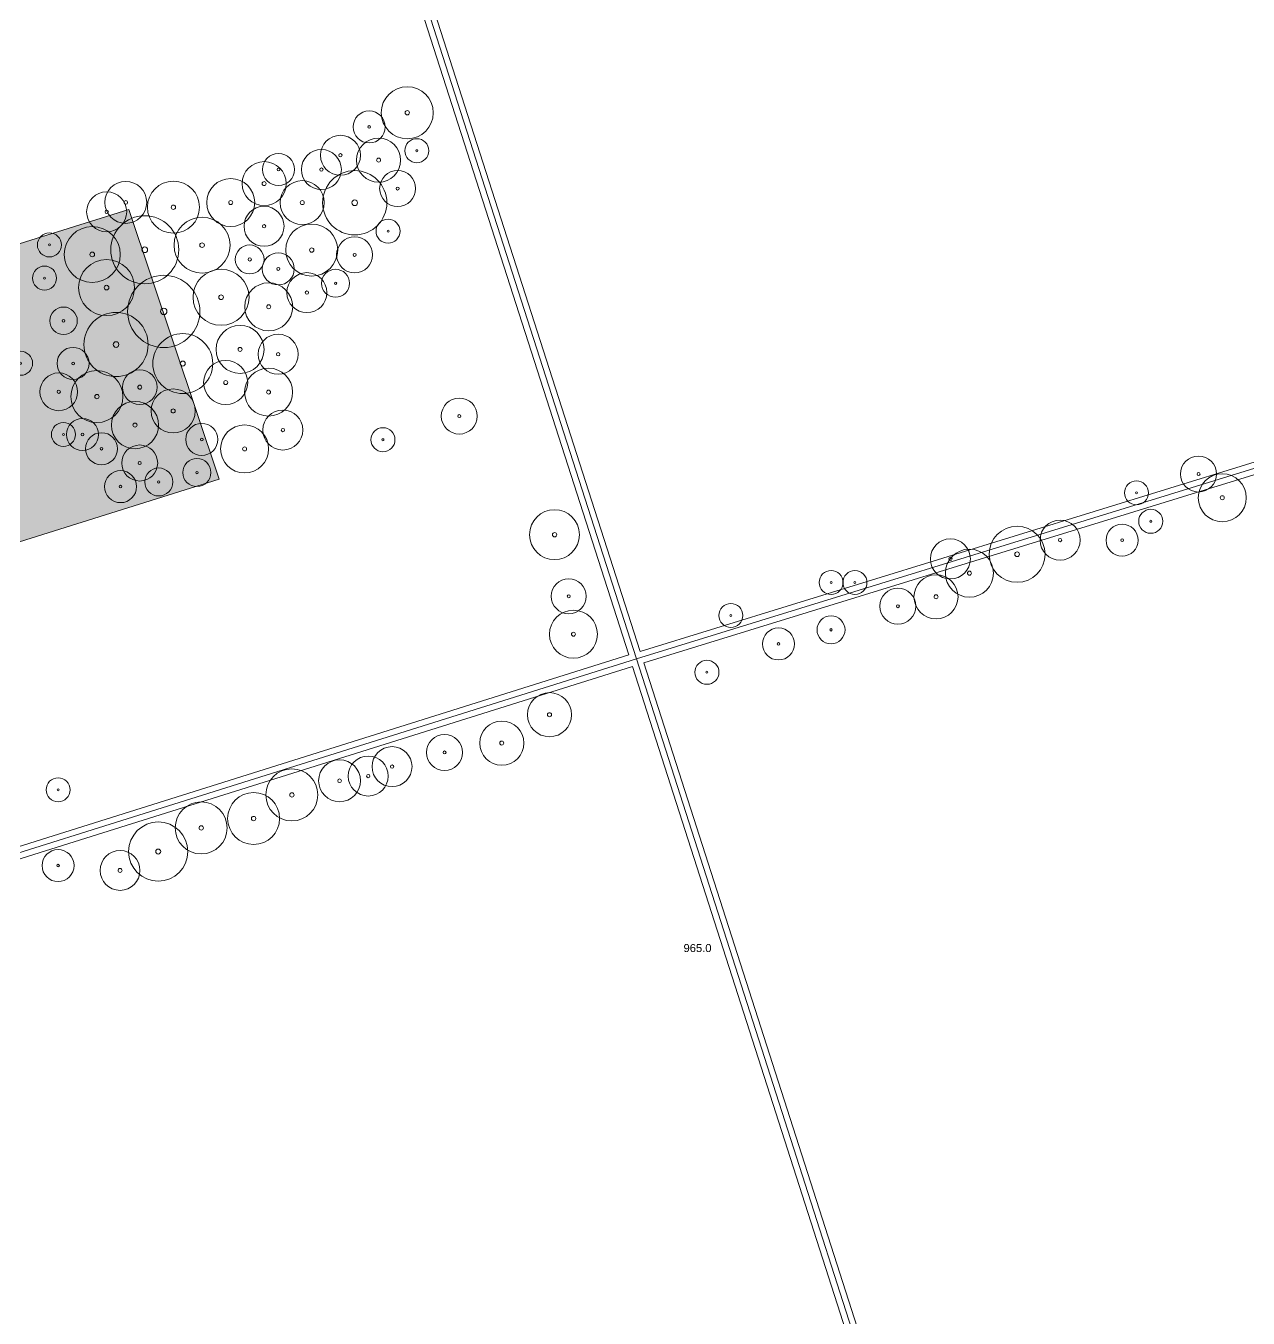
# Model space of a CAD drawing. Header units: metres. Extents: x 0 to 1612, y 0 to 1403.
# Drawn here: x 993.9 to 1299.4, y 491.6 to 814.6 of the extents above; entities that cross this region are included whole.
import ezdxf

# ---------------------------------------------------------------- set-up
doc = ezdxf.new("R2010")
doc.units = ezdxf.units.M
doc.header["$MEASUREMENT"] = 0
for name, color, linetype, lineweight, true_color in [('TPX_CONTOUR_LINES_5M_TEXT', 7, 'CONTINUOUS', 0, 0x000000), ('TPX_ROADS_AXES', 7, 'CONTINUOUS', 0, 0x323232), ('TPX_ROADS_CONTOURS', 7, 'CONTINUOUS', 0, 0x646464), ('TPX_VEGETATION_GREEN_SPACES', 7, 'CONTINUOUS', 0, 0x58ba48), ('TPX_VEGETATION_GREEN_SPACES_HATCH', 7, 'CONTINUOUS', 0, 0x58ba48), ('TPX_VEGETATION_TREES_INDIVIDUAL', 7, 'CONTINUOUS', 0, 0x136734)]:
    doc.layers.add(name, color=color, linetype=linetype, lineweight=lineweight, true_color=true_color)
doc.styles.add('TPX_TEXTE', font='arial.ttf')

# ---------------------------------------------------------------- blocks, each defined once
blk = doc.blocks.new('TREETR005_CR043')
at = {"layer": 'TPX_VEGETATION_TREES_INDIVIDUAL'}
for radius in [4.32, 0.5]:
    blk.add_circle((0, 0, 0.04), radius, dxfattribs=at)
blk = doc.blocks.new('TREETR006_CR074')
at = {"layer": 'TPX_VEGETATION_TREES_INDIVIDUAL'}
for radius in [7.39, 0.625]:
    blk.add_circle((0, 0, 0.04), radius, dxfattribs=at)
blk = doc.blocks.new('TREETR005_CR065')
at = {"layer": 'TPX_VEGETATION_TREES_INDIVIDUAL'}
for radius in [6.5, 0.542]:
    blk.add_circle((0, 0, 0.04), radius, dxfattribs=at)
blk = doc.blocks.new('TREETR005_CR059')
at = {"layer": 'TPX_VEGETATION_TREES_INDIVIDUAL'}
for radius in [5.91, 0.5]:
    blk.add_circle((0, 0, 0.04), radius, dxfattribs=at)
blk = doc.blocks.new('TREETR005_CR055')
at = {"layer": 'TPX_VEGETATION_TREES_INDIVIDUAL'}
for radius in [5.51, 0.5]:
    blk.add_circle((0, 0, 0.04), radius, dxfattribs=at)
blk = doc.blocks.new('TREETR006_CR070')
at = {"layer": 'TPX_VEGETATION_TREES_INDIVIDUAL'}
for radius in [7, 0.583]:
    blk.add_circle((0, 0, 0.04), radius, dxfattribs=at)
blk = doc.blocks.new('TREETR007_CR080')
at = {"layer": 'TPX_VEGETATION_TREES_INDIVIDUAL'}
for radius in [8.03, 0.708]:
    blk.add_circle((0, 0, 0.04), radius, dxfattribs=at)
blk = doc.blocks.new('TREETR004_CR050')
at = {"layer": 'TPX_VEGETATION_TREES_INDIVIDUAL'}
for radius in [5, 0.417]:
    blk.add_circle((0, 0, 0.04), radius, dxfattribs=at)
blk = doc.blocks.new('TREETR006_CR075')
at = {"layer": 'TPX_VEGETATION_TREES_INDIVIDUAL'}
for radius in [7.5, 0.625]:
    blk.add_circle((0, 0, 0.04), radius, dxfattribs=at)
blk = doc.blocks.new('TREETR003_CR035')
at = {"layer": 'TPX_VEGETATION_TREES_INDIVIDUAL'}
for radius in [3.5, 0.292]:
    blk.add_circle((0, 0, 0.04), radius, dxfattribs=at)
blk = doc.blocks.new('TREETR008_CR090')
at = {"layer": 'TPX_VEGETATION_TREES_INDIVIDUAL'}
for radius in [9.03, 0.792]:
    blk.add_circle((0, 0, 0.04), radius, dxfattribs=at)
blk = doc.blocks.new('TREETR005_CR060')
at = {"layer": 'TPX_VEGETATION_TREES_INDIVIDUAL'}
for radius in [6, 0.5]:
    blk.add_circle((0, 0, 0.04), radius, dxfattribs=at)
blk = doc.blocks.new('TREETR003_CR034')
at = {"layer": 'TPX_VEGETATION_TREES_INDIVIDUAL'}
for radius in [3.43, 0.333]:
    blk.add_circle((0, 0, 0.04), radius, dxfattribs=at)
blk = doc.blocks.new('TREETR003_CR040')
at = {"layer": 'TPX_VEGETATION_TREES_INDIVIDUAL'}
for radius in [4, 0.333]:
    blk.add_circle((0, 0, 0.04), radius, dxfattribs=at)
blk = doc.blocks.new('TREETR005_CR052')
at = {"layer": 'TPX_VEGETATION_TREES_INDIVIDUAL'}
for radius in [5.24, 0.458]:
    blk.add_circle((0, 0, 0.04), radius, dxfattribs=at)
blk = doc.blocks.new('TREETR004_CR036')
at = {"layer": 'TPX_VEGETATION_TREES_INDIVIDUAL'}
for radius in [3.61, 0.417]:
    blk.add_circle((0, 0, 0.04), radius, dxfattribs=at)
blk = doc.blocks.new('TREETR005_CR062')
at = {"layer": 'TPX_VEGETATION_TREES_INDIVIDUAL'}
for radius in [6.24, 0.542]:
    blk.add_circle((0, 0, 0.04), radius, dxfattribs=at)
blk = doc.blocks.new('TREETR007_CR085')
at = {"layer": 'TPX_VEGETATION_TREES_INDIVIDUAL'}
for radius in [8.5, 0.708]:
    blk.add_circle((0, 0, 0.04), radius, dxfattribs=at)
blk = doc.blocks.new('TREETR003_CR030')
at = {"layer": 'TPX_VEGETATION_TREES_INDIVIDUAL'}
for radius in [3, 0.25]:
    blk.add_circle((0, 0, 0.04), radius, dxfattribs=at)
blk = doc.blocks.new('TREETR004_CR044')
at = {"layer": 'TPX_VEGETATION_TREES_INDIVIDUAL'}
for radius in [4.37, 0.375]:
    blk.add_circle((0, 0, 0.04), radius, dxfattribs=at)
blk = doc.blocks.new('TREETR004_CR040')
at = {"layer": 'TPX_VEGETATION_TREES_INDIVIDUAL'}
for radius in [4, 0.375]:
    blk.add_circle((0, 0, 0.04), radius, dxfattribs=at)
blk = doc.blocks.new('TREETR004_CR047')
at = {"layer": 'TPX_VEGETATION_TREES_INDIVIDUAL'}
for radius in [4.72, 0.417]:
    blk.add_circle((0, 0, 0.04), radius, dxfattribs=at)
blk = doc.blocks.new('TREETR004_CR045')
at = {"layer": 'TPX_VEGETATION_TREES_INDIVIDUAL'}
for radius in [4.5, 0.375]:
    blk.add_circle((0, 0, 0.04), radius, dxfattribs=at)
blk = doc.blocks.new('TREETR005_CR050')
at = {"layer": 'TPX_VEGETATION_TREES_INDIVIDUAL'}
for radius in [4.97, 0.5]:
    blk.add_circle((0, 0, 0.04), radius, dxfattribs=at)

msp = doc.modelspace()

# ---------------------------------------------------------------- hatches: boundary and pattern name
at = {"layer": 'TPX_VEGETATION_GREEN_SPACES_HATCH'}
msp.add_hatch(color=256, dxfattribs=at).paths.add_polyline_path([(1019.63, 768.69), (826.89, 708.41), (847.05, 640.03), (1042.23, 701.33), (1019.63, 768.69)])

# ---------------------------------------------------------------- linework, layer by layer
at = {"layer": 'TPX_ROADS_AXES', "elevation": 0.03}
for points in [[(1241.72, 359.88), (1146.48, 656.38), (1051.1, 953.09), (961.8, 1241.16)], [(1606.13, 801.37), (1432.96, 744.66), (1146.48, 656.38), (861.63, 566.91)]]:
    msp.add_lwpolyline(points, dxfattribs=at)
at = {"layer": 'TPX_ROADS_CONTOURS', "elevation": 0.03}
for points in [[(1052.98, 952.12), (1337.2, 1044.12), (1431.07, 745.65), (1147.46, 658.25)], [(1148.37, 655.39), (1431.96, 742.79), (1521.57, 449.78), (1242.69, 361.76)], [(863.48, 565.92), (1145.51, 654.5), (1239.84, 360.85), (951.45, 267.37)]]:
    msp.add_lwpolyline(points, close=True, dxfattribs=at)
msp.add_lwpolyline([(803.5, 877.03), (1050.12, 951.23), (1144.59, 657.36), (862.59, 568.79)], dxfattribs=at)
at = {"layer": 'TPX_VEGETATION_GREEN_SPACES', "elevation": 0}
msp.add_lwpolyline([(1019.63, 768.69), (826.89, 708.41), (847.05, 640.03), (1042.23, 701.33)], close=True, dxfattribs=at)

# ---------------------------------------------------------------- block references
at = {"layer": 'TPX_VEGETATION_TREES_INDIVIDUAL'}
for name, p in [('TREETR005_CR065', (1089.23, 792.85, 0.04)), ('TREETR003_CR040', (1079.69, 789.31, 0.04)), ('TREETR004_CR050', (1072.53, 782.22, 0.04)), ('TREETR005_CR055', (1082.06, 781.02, 0.04)), ('TREETR003_CR030', (1091.6, 783.38, 0.04)), ('TREETR003_CR040', (1057.03, 778.69, 0.04)), ('TREETR004_CR050', (1067.76, 778.67, 0.04)), ('TREETR005_CR055', (1053.45, 775.14, 0.04)), ('TREETR007_CR080', (1076.09, 770.37, 0.04)), ('TREETR004_CR045', (1086.82, 773.91, 0.04)), ('TREETR005_CR052', (1018.87, 770.46, 0.04)), ('TREETR005_CR065', (1030.79, 769.26, 0.04)), ('TREETR005_CR060', (1045.1, 770.42, 0.04)), ('TREETR005_CR055', (1062.98, 770.39, 0.04)), ('TREETR004_CR050', (1014.1, 768.1, 0.04)), ('TREETR004_CR050', (1053.43, 764.49, 0.04)), ('TREETR007_CR085', (1023.62, 758.61, 0.04)), ('TREETR006_CR070', (1037.93, 759.77, 0.04)), ('TREETR003_CR030', (1084.42, 763.26, 0.04)), ('TREETR003_CR030', (999.79, 759.83, 0.04)), ('TREETR006_CR070', (1010.51, 757.44, 0.04)), ('TREETR005_CR065', (1065.34, 758.55, 0.04)), ('TREETR004_CR036', (1049.84, 756.2, 0.04)), ('TREETR004_CR045', (1076.07, 757.35, 0.04)), ('TREETR006_CR070', (1014.07, 749.15, 0.04)), ('TREETR004_CR040', (1056.99, 753.83, 0.04)), ('TREETR003_CR030', (998.58, 751.54, 0.04)), ('TREETR006_CR070', (1042.68, 746.74, 0.04)), ('TREETR004_CR050', (1064.13, 747.9, 0.04)), ('TREETR003_CR035', (1071.29, 750.25, 0.04)), ('TREETR008_CR090', (1028.37, 743.21, 0.04)), ('TREETR005_CR060', (1054.59, 744.36, 0.04)), ('TREETR003_CR034', (1003.33, 740.88, 0.04)), ('TREETR007_CR080', (1016.44, 734.94, 0.04)), ('TREETR005_CR060', (1047.43, 733.71, 0.04)), ('TREETR006_CR075', (1033.12, 730.18, 0.04)), ('TREETR004_CR050', (1056.96, 732.51, 0.04)), ('TREETR003_CR030', (992.59, 730.24, 0.04)), ('TREETR003_CR040', (1005.7, 730.22, 0.04)), ('TREETR005_CR055', (1043.84, 725.43, 0.04)), ('TREETR004_CR047', (1002.12, 723.12, 0.04)), ('TREETR005_CR065', (1011.65, 721.92, 0.04)), ('TREETR005_CR043', (1022.38, 724.28, 0.04)), ('TREETR005_CR060', (1054.56, 723.04, 0.04)), ('TREETR005_CR055', (1030.72, 718.34, 0.04)), ('TREETR005_CR059', (1021.18, 714.8, 0.04)), ('TREETR004_CR045', (1102.23, 717.06, 0.04)), ('TREETR004_CR050', (1058.13, 713.57, 0.04)), ('TREETR003_CR030', (1003.29, 712.46, 0.04)), ('TREETR003_CR040', (1008.06, 712.46, 0.04)), ('TREETR003_CR040', (1037.86, 711.23, 0.04)), ('TREETR005_CR060', (1048.58, 708.85, 0.04)), ('TREETR003_CR030', (1083.15, 711.16, 0.04)), ('TREETR003_CR040', (1012.82, 708.9, 0.04)), ('TREETR004_CR045', (1022.35, 705.33, 0.04)), ('TREETR003_CR035', (1027.12, 700.59, 0.04)), ('TREETR003_CR035', (1036.65, 702.94, 0.04)), ('TREETR004_CR045', (1286.97, 702.58, 0.04)), ('TREETR003_CR040', (1017.58, 699.42, 0.04)), ('TREETR003_CR030', (1271.47, 697.87, 0.04)), ('TREETR005_CR060', (1292.92, 696.65, 0.04)), ('TREETR005_CR062', (1126.03, 687.42, 0.04)), ('TREETR003_CR030', (1275.03, 690.76, 0.04)), ('TREETR006_CR070', (1241.64, 682.52, 0.04)), ('TREETR004_CR050', (1252.38, 686.06, 0.04)), ('TREETR003_CR040', (1267.87, 686.03, 0.04)), ('TREETR004_CR050', (1224.95, 681.36, 0.04)), ('TREETR005_CR060', (1229.72, 677.8, 0.04)), ('TREETR003_CR030', (1195.15, 675.48, 0.04)), ('TREETR003_CR030', (1201.11, 675.47, 0.04)), ('TREETR004_CR044', (1129.58, 672.02, 0.04)), ('TREETR005_CR055', (1221.37, 671.89, 0.04)), ('TREETR004_CR045', (1211.83, 669.54, 0.04)), ('TREETR005_CR060', (1130.76, 662.55, 0.04)), ('TREETR003_CR030', (1170.1, 667.23, 0.04)), ('TREETR003_CR035', (1195.13, 663.64, 0.04)), ('TREETR003_CR040', (1182.01, 660.11, 0.04)), ('TREETR003_CR030', (1164.12, 653.03, 0.04)), ('TREETR005_CR055', (1124.77, 642.43, 0.04)), ('TREETR005_CR055', (1112.84, 635.34, 0.04)), ('TREETR004_CR045', (1098.54, 633, 0.04)), ('TREETR004_CR050', (1085.42, 629.46, 0.04)), ('TREETR005_CR052', (1072.3, 625.93, 0.04)), ('TREETR004_CR050', (1079.46, 627.1, 0.04)), ('TREETR003_CR030', (1001.97, 623.66, 0.04)), ('TREETR005_CR065', (1060.38, 622.39, 0.04)), ('TREETR005_CR065', (1037.72, 614.14, 0.04)), ('TREETR005_CR065', (1050.83, 616.49, 0.04)), ('TREETR006_CR074', (1026.98, 608.23, 0.04)), ('TREETR003_CR040', (1001.95, 604.72, 0.04)), ('TREETR005_CR050', (1017.44, 603.51, 0.04))]:
    msp.add_blockref(name, p, dxfattribs=at)

# ---------------------------------------------------------------- texts
at = {"layer": 'TPX_CONTOUR_LINES_5M_TEXT', "style": 'TPX_TEXTE'}
msp.add_text('965.0', height=2, dxfattribs=at).set_placement((1158.27, 583.12, 0.05))

doc.saveas('drawing.dxf')
